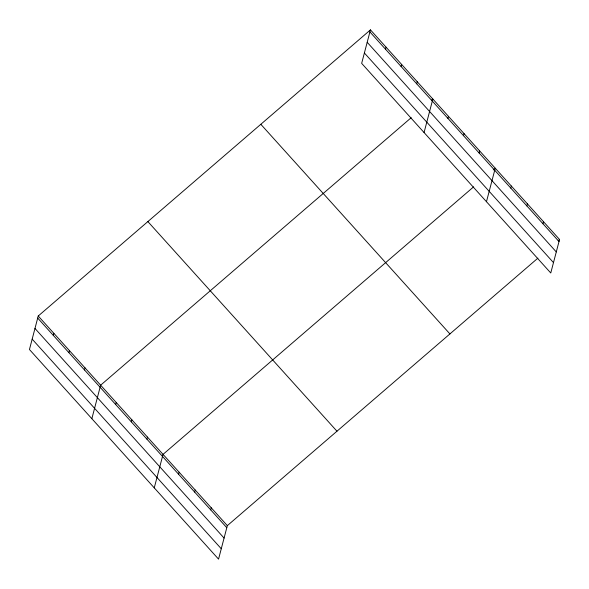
<?xml version="1.0" encoding="UTF-8"?>
<svg xmlns="http://www.w3.org/2000/svg" width="589" height="589" viewBox="0 0 589 589"><rect width="100%" height="100%" fill="white"/><g stroke="black" fill="none" stroke-linecap="round" stroke-linejoin="round"><path stroke-width="0.88" d="M370.452 29.87L361.661 63.362L550.767 272.987L559.55 239.487L370.452 29.87L38.233 316.013L29.45 349.513L218.548 559.13L227.339 525.638L537.897 258.144M53.297 335.369L53.835 333.308M68.898 352.664L69.436 350.602M84.499 369.958L85.037 367.897M91.855 418.683L100.638 385.191L411.196 117.697M115.702 404.547L116.239 402.486M131.303 421.842L131.84 419.78M146.904 439.136L147.441 437.075M154.259 487.861L163.043 454.369L473.6 186.868M178.577 474.248L179.115 472.187M194.65 492.065L195.195 490.004M210.722 509.883L211.267 507.821M385.508 49.218L386.045 47.164M401.109 66.513L401.646 64.451M416.71 83.807L417.248 81.746M424.065 132.54L432.849 99.04L431.501 100.211M447.912 118.396L448.45 116.335M463.514 135.691L464.051 133.629M479.115 152.985L479.652 150.924M486.47 201.71L495.253 168.218L493.229 169.963M510.788 188.097L511.326 186.036M526.861 205.914L527.405 203.853M542.933 223.732L543.478 221.67M558.195 240.658L559.55 239.487M369.907 31.924L559.013 241.549M367.19 42.298L556.288 251.923M364.385 52.988L553.483 262.613M260.817 124.294L449.922 333.919M147.868 221.589L336.967 431.207M38.233 316.013L227.339 525.638M37.696 318.075L226.802 527.7M34.972 328.448L224.078 538.074M32.174 339.139L221.273 548.757"/></g></svg>
